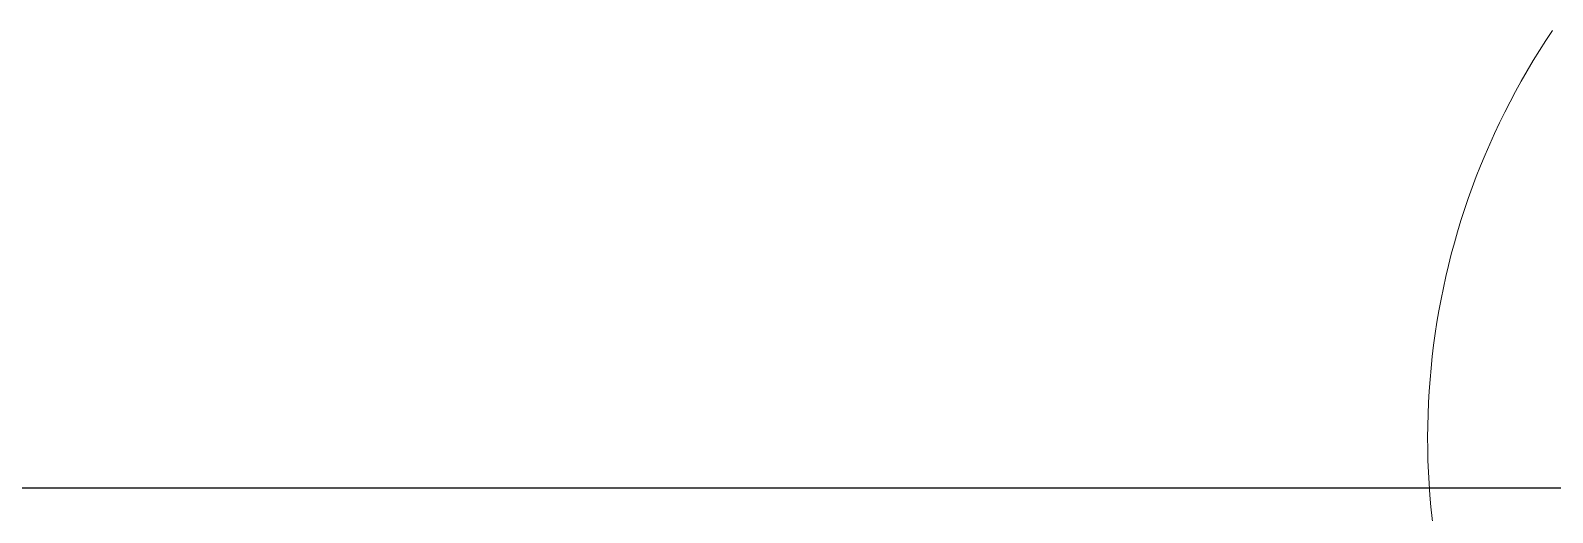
# Model space of a CAD drawing. Header units: millimetres. Extents: x 2148 to 2681, y 758 to 986.
# Drawn here: x 2291.98519 to 2292.00157, y 875.21499 to 875.22018 of the extents above; entities that cross this region are included whole.
import ezdxf

# ---------------------------------------------------------------- set-up
doc = ezdxf.new("R2010")
doc.units = ezdxf.units.MM
doc.layers.add('0.4', color=121, linetype='Continuous')
doc.layers.add('A-Wall', color=4, linetype='Continuous')

msp = doc.modelspace()

# ---------------------------------------------------------------- linework, layer by layer
at = {"layer": '0.4', "color": 86, "lineweight": 0, "ltscale": 0.5}
msp.add_arc((2292.008055140805, 875.2157913469662, -1.97790778295878e-08), 0.007825983521227571, 145.9140895742902, 204.8199602772743, dxfattribs=at)
msp.add_arc((2292.008055140805, 875.2157913469662, -1.97790778295878e-08), 0.007825983521227571, 145.9140895742902, 204.8199602772743, dxfattribs=at)
msp.add_arc((2292.008055140805, 875.2157913469662, -1.97790778295878e-08), 0.007825983521227571, 145.9140895742902, 204.8199602772743, dxfattribs=at)
msp.add_arc((2292.008055140805, 875.2157913469662, -1.97790778295878e-08), 0.007825983521227571, 145.9140895742902, 204.8199602772743, dxfattribs=at)
msp.add_arc((2292.008055140805, 875.2157913469662, -1.97790778295878e-08), 0.007825983521227571, 145.9140895742902, 204.8199602772743, dxfattribs=at)
msp.add_arc((2292.008055140805, 875.2157913469662, -1.97790778295878e-08), 0.007825983521227571, 145.9140895742902, 204.8199602772743, dxfattribs=at)
msp.add_arc((2292.008055140805, 875.2157913469662, -1.97790778295878e-08), 0.007825983521227571, 145.9140895742902, 204.8199602772743, dxfattribs=at)
msp.add_arc((2292.008055140805, 875.2157913469662, -1.97790778295878e-08), 0.007825983521227571, 145.9140895742902, 204.8199602772743, dxfattribs=at)
msp.add_arc((2292.008055140805, 875.2157913469662, -1.97790778295878e-08), 0.007825983521227571, 145.9140895742902, 204.8199602772743, dxfattribs=at)
msp.add_arc((2292.008055140805, 875.2157913469662, -1.97790778295878e-08), 0.007825983521227571, 145.9140895742902, 204.8199602772743, dxfattribs=at)
at = {"layer": 'A-Wall', "ltscale": 10}
msp.add_line((2290.485560914685, 875.2152586213148, -2.47433479178303e-08), (2296.878617298079, 875.2152586213148, -1.620690393566434e-08), dxfattribs=at)

doc.saveas('drawing.dxf')
